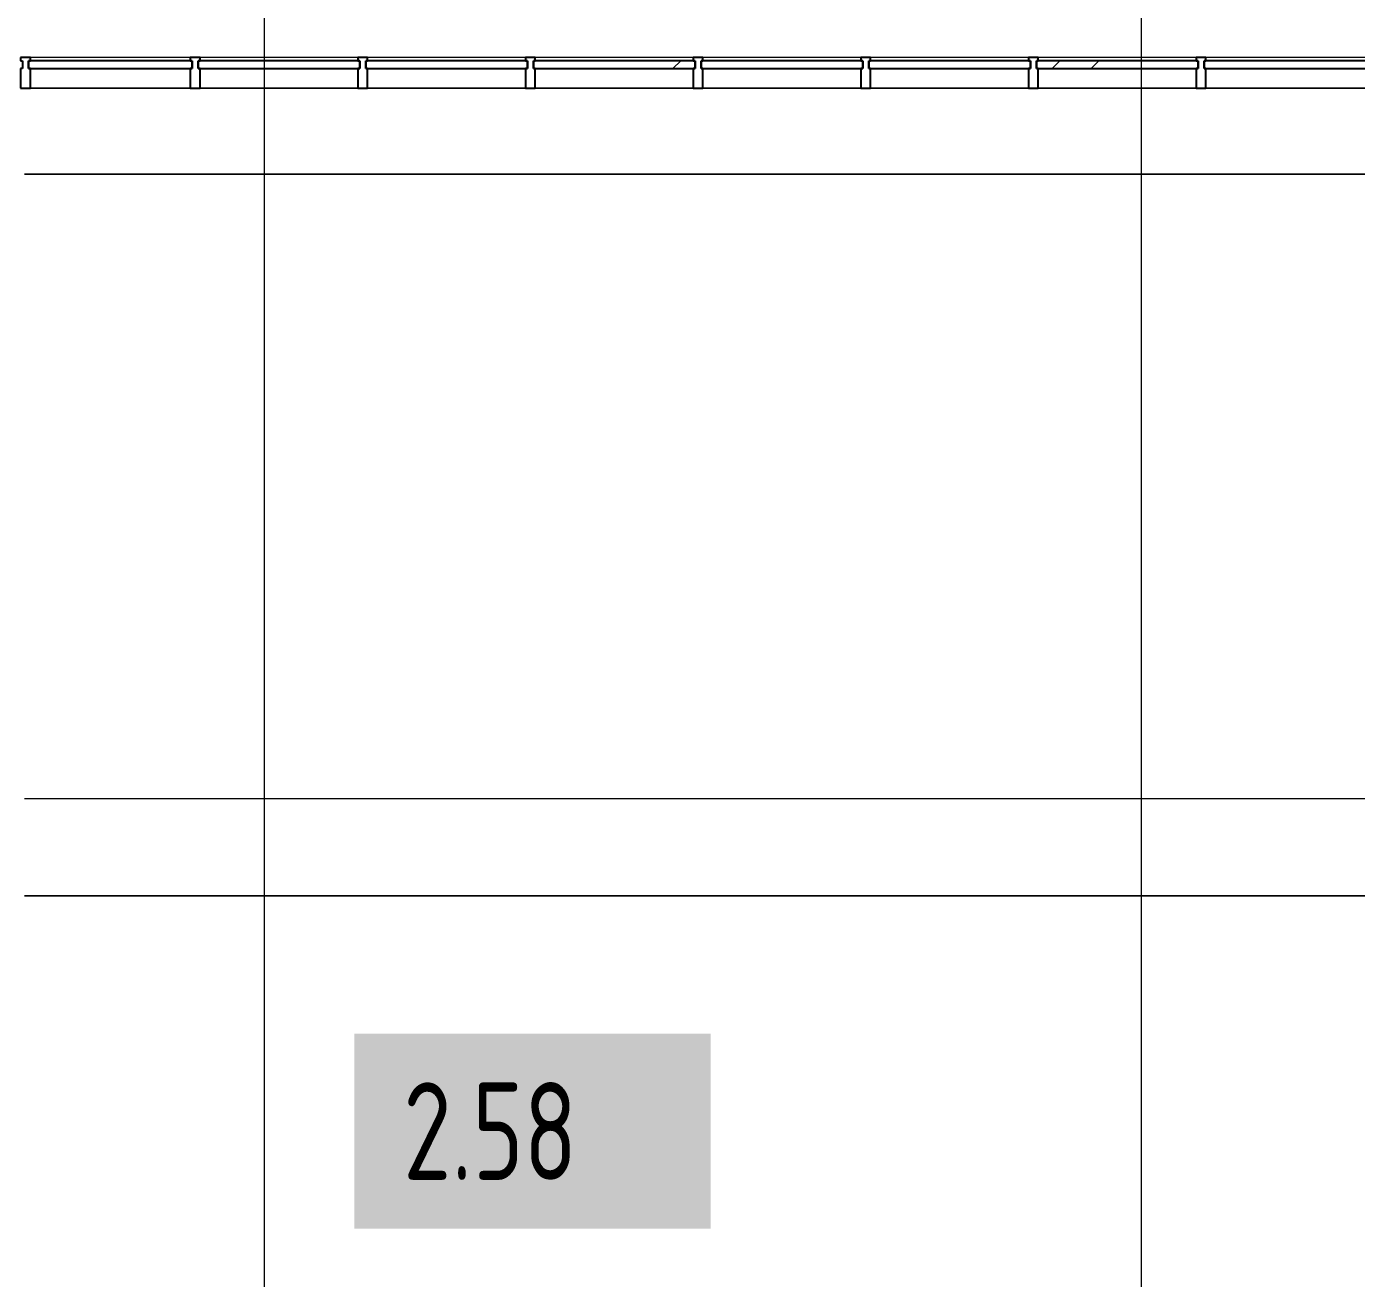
# Model space of a CAD drawing. Header units: millimetres. Extents: x 3914 to 443608, y -156176 to 78197.
# Drawn here: x 181755 to 188576, y -137038 to -130620 of the extents above; entities that cross this region are included whole.
import ezdxf

# ---------------------------------------------------------------- set-up
doc = ezdxf.new("R2010")
doc.units = ezdxf.units.MM
doc.linetypes.add('Осевая', pattern=[6350, 1270, -952.5, 3175, -952.5])
for name, color, linetype, lineweight in [('A-FLOR', 7, 'Continuous', 9), ('A-GLAZ-CURT', 7, 'Continuous', 9), ('A-GLAZ-CURT-1', 7, 'Continuous', 5), ('A-GLAZ-CURT-2', 7, 'Continuous', 25), ('A-GLAZ-CWMG', 7, 'Continuous', 9), ('A-GLAZ-CWMG-1', 7, 'Continuous', 25), ('Оси', 7, 'Continuous', 9), ('Оси-2', 7, 'Осевая', 9)]:
    doc.layers.add(name, color=color, linetype=linetype, lineweight=lineweight)
doc.styles.add('СПДС', font='ГОСТ тип А.ttf', dxfattribs={"width": 0.9})

# ---------------------------------------------------------------- blocks, each defined once
blk = doc.blocks.new('Системная панель - Стекло - 40мм-23997895-Объем проектирования 2 этажа')
at = {"layer": 'A-GLAZ-CURT-1'}
h = blk.add_hatch(dxfattribs=at)
h.set_pattern_fill('FP_207', color=256, style=0, pattern_type=2)
h.set_pattern_definition([(45, (-7420, -14983), (-565.685, 565.685), [400, -1200]), (45, (-7820, -15183), (-565.685, 565.685), [1200, -400]), (45, (-7020, -15383), (-565.685, 565.685), [400, -1200])])
h.paths.add_polyline_path([(420, -40), (420, 0), (-420, 0), (-420, -40), (410, -40)])
at = {"layer": 'A-GLAZ-CURT-2'}
for p, q in [((420, 0), (-420, 0)), ((-420, 0), (-420, -40)), ((420, -40), (420, 0)), ((-420, -40), (420, -40))]:
    blk.add_line(p, q, dxfattribs=at)
blk = doc.blocks.new('Прямоугольный импост - Импост структурный с накладкой - 160мм-23771928-Объем проектирования 2 этажа')
at = {"layer": 'A-GLAZ-CWMG'}
for p, q in [((7630, 15200), (6810, 15200)), ((7630, 15043), (6810, 15043))]:
    blk.add_line(p, q, dxfattribs=at)
blk = doc.blocks.new('Прямоугольный импост - Импост структурный с накладкой - 160мм-23997897-Объем проектирования 2 этажа')
at = {"layer": 'A-GLAZ-CWMG-1'}
for p, q in [((0, 140), (-50, 140)), ((-50, 140), (-50, 40)), ((0, 40), (0, 140)), ((-50, 40), (-40, 40)), ((-40, 0), (-50, 0)), ((-50, 0), (-50, -17)), ((-40, 40), (-40, 0)), ((-10, 0), (-10, 40)), ((-10, 40), (0, 40)), ((0, 0), (-10, 0)), ((0, -17), (0, 0)), ((-50, -17), (0, -17))]:
    blk.add_line(p, q, dxfattribs=at)
blk = doc.blocks.new('Системная панель - Стекло - 40мм-23997898-Объем проектирования 2 этажа')
at = {"layer": 'A-GLAZ-CURT-2'}
for p, q in [((420.1, 0), (-420.1, 0)), ((-420.1, 0), (-420.1, -40)), ((-420.1, -40), (420.1, -40)), ((420.1, -40), (420.1, 0))]:
    blk.add_line(p, q, dxfattribs=at)
blk = doc.blocks.new('Прямоугольный импост - Импост структурный с накладкой - 160мм-23771920-Объем проектирования 2 этажа')
at = {"layer": 'A-GLAZ-CWMG'}
for p, q in [((13660.3, 15200), (12840, 15200)), ((13660.3, 15043), (12840, 15043))]:
    blk.add_line(p, q, dxfattribs=at)
blk = doc.blocks.new('Прямоугольный импост - Импост структурный с накладкой - 160мм-23997894-Объем проектирования 2 этажа')
at = {"layer": 'A-GLAZ-CWMG-1'}
for p, q in [((-25, 40), (-25, 140)), ((-25, 140), (25, 140)), ((25, 140), (25, 40)), ((-15, 40), (-25, 40)), ((-25, -17), (-25, 0)), ((-25, 0), (-15, 0)), ((-15, 0), (-15, 40)), ((15, 40), (15, 0)), ((25, 40), (15, 40)), ((15, 0), (25, 0)), ((25, 0), (25, -17)), ((25, -17), (-25, -17))]:
    blk.add_line(p, q, dxfattribs=at)
blk = doc.blocks.new('Системная панель - Стекло - 40мм-23997899-Объем проектирования 2 этажа')
at = {"layer": 'A-GLAZ-CURT-2'}
for p, q in [((415, 0), (-415, 0)), ((-415, 0), (-415, -40)), ((415, -40), (415, 0)), ((-415, -40), (415, -40))]:
    blk.add_line(p, q, dxfattribs=at)
blk = doc.blocks.new('Прямоугольный импост - Импост структурный с накладкой - 160мм-23771909-Объем проектирования 2 этажа')
at = {"layer": 'A-GLAZ-CWMG'}
for p, q in [((11930, 15200), (11120, 15200)), ((11930, 15043), (11120, 15043))]:
    blk.add_line(p, q, dxfattribs=at)
blk = doc.blocks.new('Системная панель - Стекло - 40мм-V433-Объем проектирования 2 этажа')
at = {"layer": 'A-GLAZ-CURT-2'}
for p, q in [((415, 0), (-415, 0)), ((-415, 0), (-415, -40)), ((415, -40), (415, 0)), ((-415, -40), (415, -40))]:
    blk.add_line(p, q, dxfattribs=at)
blk = doc.blocks.new('Системная панель - Стекло - 40мм-V434-Объем проектирования 2 этажа')
at = {"layer": 'A-GLAZ-CURT-1'}
h = blk.add_hatch(dxfattribs=at)
h.set_pattern_fill('FP_208', color=256, style=0, pattern_type=2)
h.set_pattern_definition([(45, (-10005, -14983), (-565.685, 565.685), [400, -1200]), (45, (-10405, -15183), (-565.685, 565.685), [1200, -400]), (45, (-9605, -15383), (-565.685, 565.685), [400, -1200])])
h.paths.add_polyline_path([(415, -40), (415, 0), (-415, 0), (-415, -40), (405, -40)])
at = {"layer": 'A-GLAZ-CURT-2'}
for p, q in [((415, 0), (-415, 0)), ((-415, 0), (-415, -40)), ((415, -40), (415, 0)), ((-415, -40), (415, -40))]:
    blk.add_line(p, q, dxfattribs=at)
blk = doc.blocks.new('Системная панель - Стекло - 40мм-V435-Объем проектирования 2 этажа')
at = {"layer": 'A-GLAZ-CURT-1'}
h = blk.add_hatch(dxfattribs=at)
h.set_pattern_fill('FP_209', color=256, style=0, pattern_type=2)
h.set_pattern_definition([(45, (-8285, -14983), (-565.685, 565.685), [400, -1200]), (45, (-8685, -15183), (-565.685, 565.685), [1200, -400]), (45, (-7885, -15383), (-565.685, 565.685), [400, -1200])])
h.paths.add_polyline_path([(415, -40), (415, 0), (-415, 0), (-415, -40), (405, -40)])
at = {"layer": 'A-GLAZ-CURT-2'}
for p, q in [((415, 0), (-415, 0)), ((-415, 0), (-415, -40)), ((415, -40), (415, 0)), ((-415, -40), (415, -40))]:
    blk.add_line(p, q, dxfattribs=at)
blk = doc.blocks.new('Системная панель - Стекло - 40мм-V436-Объем проектирования 2 этажа')
at = {"layer": 'A-GLAZ-CURT-1'}
h = blk.add_hatch(dxfattribs=at)
h.set_pattern_fill('FP_210', color=256, style=0, pattern_type=2)
h.set_pattern_definition([(45, (-12585, -14983), (-565.685, 565.685), [400, -1200]), (45, (-12985, -15183), (-565.685, 565.685), [1200, -400]), (45, (-12185, -15383), (-565.685, 565.685), [400, -1200])])
h.paths.add_polyline_path([(415, -40), (415, 0), (-415, 0), (-415, -40), (405, -40)])
at = {"layer": 'A-GLAZ-CURT-2'}
for p, q in [((415, 0), (-415, 0)), ((-415, 0), (-415, -40)), ((415, -40), (415, 0)), ((-415, -40), (415, -40))]:
    blk.add_line(p, q, dxfattribs=at)
blk = doc.blocks.new('Системная панель - Стекло - 40мм-V437-Объем проектирования 2 этажа')
at = {"layer": 'A-GLAZ-CURT-1'}
h = blk.add_hatch(dxfattribs=at)
h.set_pattern_fill('FP_211', color=256, style=0, pattern_type=2)
h.set_pattern_definition([(45, (-10865, -14983), (-565.685, 565.685), [400, -1200]), (45, (-11265, -15183), (-565.685, 565.685), [1200, -400]), (45, (-10465, -15383), (-565.685, 565.685), [400, -1200])])
h.paths.add_polyline_path([(415, -40), (415, 0), (-415, 0), (-415, -40), (405, -40)])
at = {"layer": 'A-GLAZ-CURT-2'}
for p, q in [((415, 0), (-415, 0)), ((-415, 0), (-415, -40)), ((415, -40), (415, 0)), ((-415, -40), (415, -40))]:
    blk.add_line(p, q, dxfattribs=at)

msp = doc.modelspace()

# ---------------------------------------------------------------- linework, layer by layer
at = {"layer": 'A-FLOR'}
for p, q in [((188674.4, -130936.7), (181744.4, -130936.7)), ((188674.4, -130937.6), (181744.4, -130937.6)), ((188654.7, -131376.7), (181744.4, -131376.7)), ((188654.7, -131377.6), (181744.4, -131377.6)), ((181744.4, -134576.7), (188654.7, -134576.7)), ((181744.4, -134577.6), (188654.7, -134577.6)), ((188654.7, -135076.7), (181744.4, -135076.7)), ((188654.7, -135077.6), (181744.4, -135077.6))]:
    msp.add_line(p, q, dxfattribs=at)
at = {"layer": 'Оси'}
for points in [[(182974.4, -147883.9), (182974.4, -142883.9), (182974.4, -123579.5), (182974.4, -118579.5)], [(187474.4, -147883.9), (187474.4, -142883.9), (187474.4, -123579.5), (187474.4, -118579.5)]]:
    msp.add_lwpolyline(points, dxfattribs=at)
at = {"layer": 'Оси-2'}
for p, q in [((182974.4, -142882.9), (182974.4, -123578.6)), ((187474.4, -142882.9), (187474.4, -123578.6))]:
    msp.add_line(p, q, dxfattribs=at)

# ---------------------------------------------------------------- block references
at = {"layer": 'A-GLAZ-CURT'}
for name, p in [('Системная панель - Стекло - 40мм-23997895-Объем проектирования 2 этажа', (182184.4, -130794.6)), ('Системная панель - Стекло - 40мм-V435-Объем проектирования 2 этажа', (183049.4, -130794.6)), ('Системная панель - Стекло - 40мм-V433-Объем проектирования 2 этажа', (183909.4, -130794.6)), ('Системная панель - Стекло - 40мм-V434-Объем проектирования 2 этажа', (184769.4, -130794.6)), ('Системная панель - Стекло - 40мм-V437-Объем проектирования 2 этажа', (185629.4, -130794.6)), ('Системная панель - Стекло - 40мм-23997899-Объем проектирования 2 этажа', (186489.4, -130794.6)), ('Системная панель - Стекло - 40мм-V436-Объем проектирования 2 этажа', (187349.4, -130794.6)), ('Системная панель - Стекло - 40мм-23997898-Объем проектирования 2 этажа', (188214.5, -130794.6))]:
    msp.add_blockref(name, p, dxfattribs=at)
at = {"layer": 'A-GLAZ-CWMG', "rotation": 180}
msp.add_blockref('Прямоугольный импост - Импост структурный с накладкой - 160мм-23997897-Объем проектирования 2 этажа', (181724.4, -130794.6), dxfattribs=at)
at = {"layer": 'A-GLAZ-CWMG'}
for name, p in [('Прямоугольный импост - Импост структурный с накладкой - 160мм-23771928-Объем проектирования 2 этажа', (174964.4, -145977.6)), ('Прямоугольный импост - Импост структурный с накладкой - 160мм-23771909-Объем проектирования 2 этажа', (171524.4, -145977.6)), ('Прямоугольный импост - Импост структурный с накладкой - 160мм-23771909-Объем проектирования 2 этажа', (172384.4, -145977.6)), ('Прямоугольный импост - Импост структурный с накладкой - 160мм-23771909-Объем проектирования 2 этажа', (173244.4, -145977.6)), ('Прямоугольный импост - Импост структурный с накладкой - 160мм-23771909-Объем проектирования 2 этажа', (174104.4, -145977.6)), ('Прямоугольный импост - Импост структурный с накладкой - 160мм-23771909-Объем проектирования 2 этажа', (174964.4, -145977.6)), ('Прямоугольный импост - Импост структурный с накладкой - 160мм-23771909-Объем проектирования 2 этажа', (175824.4, -145977.6)), ('Прямоугольный импост - Импост структурный с накладкой - 160мм-23771920-Объем проектирования 2 этажа', (174964.4, -145977.6))]:
    msp.add_blockref(name, p, dxfattribs=at)
at = {"layer": 'A-GLAZ-CWMG', "extrusion": (0, 0, -1), "rotation": 180}
for p in [(-182619.4, -130794.6), (-183479.4, -130794.6), (-184339.4, -130794.6), (-185199.4, -130794.6), (-186059.4, -130794.6), (-186919.4, -130794.6), (-187779.4, -130794.6)]:
    msp.add_blockref('Прямоугольный импост - Импост структурный с накладкой - 160мм-23997894-Объем проектирования 2 этажа', p, dxfattribs=at)

# ---------------------------------------------------------------- texts
at = {"insert": (183686.8, -136032.5), "char_height": 500, "width": 1327.594, "attachment_point": 1, "style": 'СПДС', "bg_fill": 1, "box_fill_scale": 1.5, "bg_fill_color": 7, "bg_fill_true_color": 16777215, "bg_fill_transparency": 0}
msp.add_mtext('2.58', dxfattribs=at)

doc.saveas('drawing.dxf')
